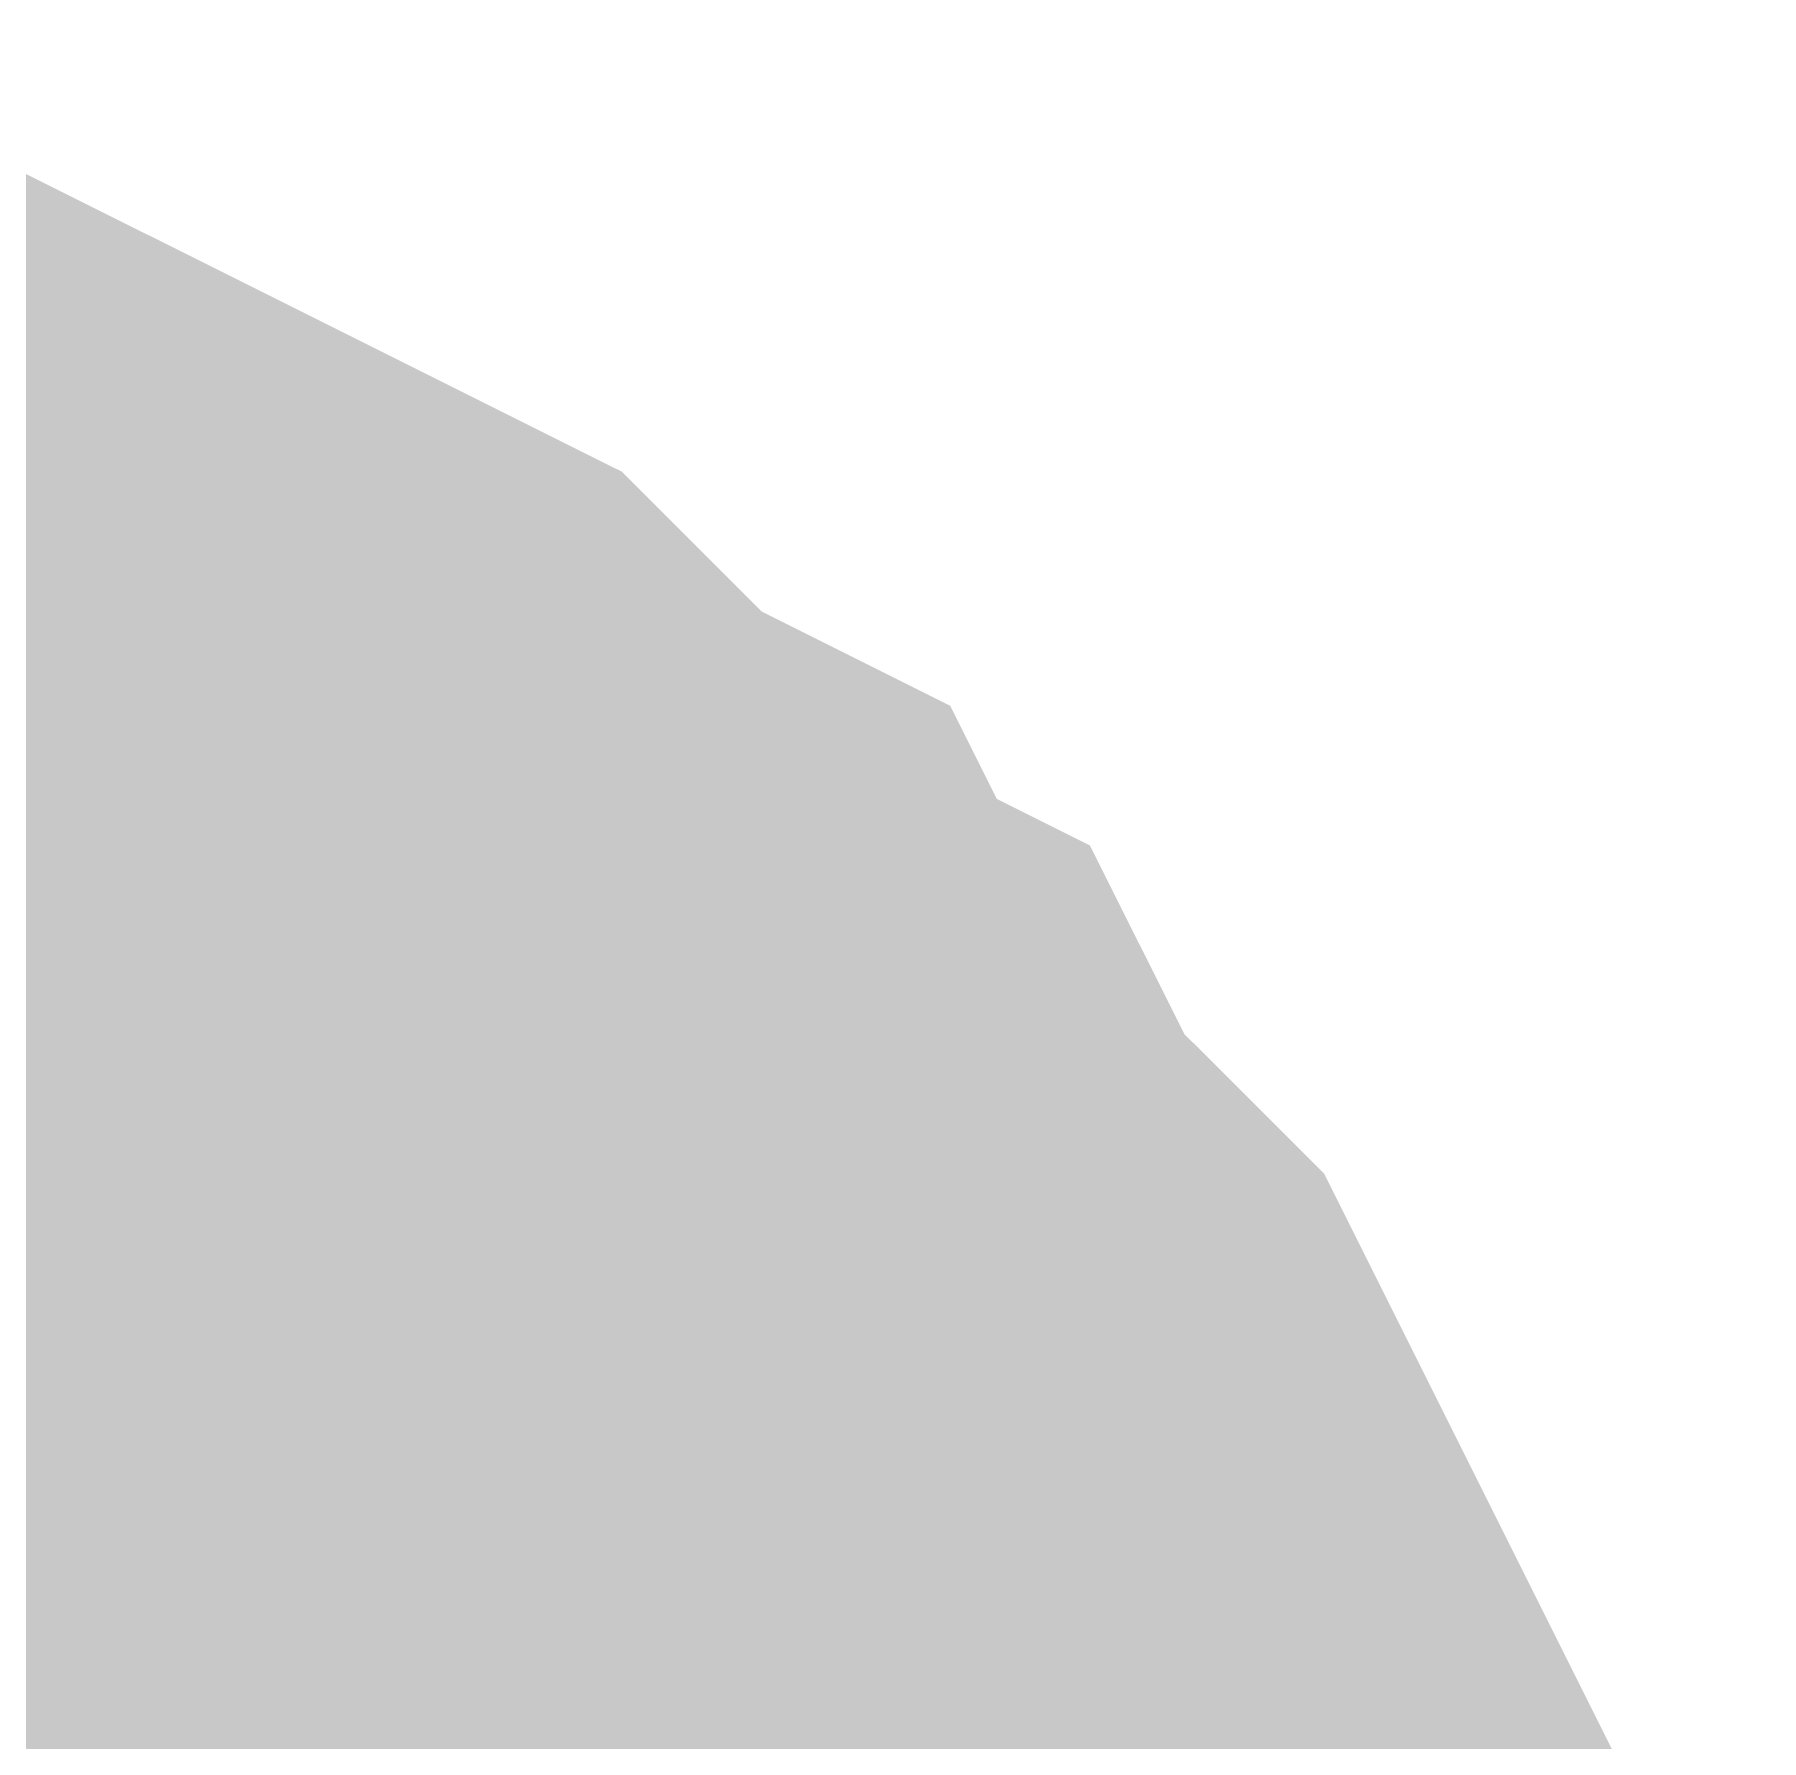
# Model space of a CAD drawing. Header units: inches. Extents: x 0 to 594, y 0 to 420.
# Drawn here: x 245.2415 to 245.6564, y 187.7341 to 188.1442 of the extents above; entities that cross this region are included whole.
import ezdxf

# ---------------------------------------------------------------- set-up
doc = ezdxf.new("R2010")
doc.units = ezdxf.units.IN
doc.layers.add('Sheet', color=255, linetype='Continuous')

msp = doc.modelspace()

# ---------------------------------------------------------------- linework, layer by layer
at = {"layer": 'Sheet'}
for points in [[(245.081, 187.99435, 0.29972, 0.29972, 0), (245.10339, 187.99435, 0.29972, 0.29972, 0), (245.12579, 187.99435, 0.29972, 0.29972, 0), (245.15939, 187.98315, 0.29972, 0.29972, 0), (245.18179, 187.97195, 0.29972, 0.29972, 0), (245.20419, 187.96075, 0.29972, 0.29972, 0), (245.22658, 187.94955, 0.29972, 0.29972, 0), (245.24898, 187.93835, 0.29972, 0.29972, 0), (245.27138, 187.92715, 0.29972, 0.29972, 0), (245.29378, 187.91596, 0.29972, 0.29972, 0), (245.30498, 187.90476, 0.29972, 0.29972, 0), (245.32738, 187.88236, 0.29972, 0.29972, 0), (245.34977, 187.87116, 0.29972, 0.29972, 0), (245.36097, 187.84876, 0.29972, 0.29972, 0), (245.38337, 187.83756, 0.29972, 0.29972, 0), (245.39457, 187.81517, 0.29972, 0.29972, 0), (245.41697, 187.79277, 0.29972, 0.29972, 0), (245.42817, 187.78157, 0.29972, 0.29972, 0), (245.43937, 187.75917, 0.29972, 0.29972, 0), (245.45057, 187.73678, 0.29972, 0.29972, 0), (245.46177, 187.71438, 0.29972, 0.29972, 0), (245.47296, 187.69198, 0.29972, 0.29972, 0), (245.48416, 187.66958, 0.29972, 0.29972, 0), (245.49536, 187.64718, 0.29972, 0.29972, 0), (245.50656, 187.61359, 0.29972, 0.29972, 0), (245.50656, 187.59119, 0.29972, 0.29972, 0), (245.50656, 187.56879, 0.29972, 0.29972, 0)], [(245.081, 187.99435, 0.29972, 0.29972, 0), (245.10339, 187.99435, 0.29972, 0.29972, 0), (245.12579, 187.99435, 0.29972, 0.29972, 0), (245.15939, 187.98315, 0.29972, 0.29972, 0), (245.18179, 187.97195, 0.29972, 0.29972, 0), (245.20419, 187.96075, 0.29972, 0.29972, 0), (245.22658, 187.94955, 0.29972, 0.29972, 0), (245.24898, 187.93835, 0.29972, 0.29972, 0), (245.27138, 187.92715, 0.29972, 0.29972, 0), (245.29378, 187.91596, 0.29972, 0.29972, 0), (245.30498, 187.90476, 0.29972, 0.29972, 0), (245.32738, 187.88236, 0.29972, 0.29972, 0), (245.34977, 187.87116, 0.29972, 0.29972, 0), (245.36097, 187.84876, 0.29972, 0.29972, 0), (245.38337, 187.83756, 0.29972, 0.29972, 0), (245.39457, 187.81517, 0.29972, 0.29972, 0), (245.41697, 187.79277, 0.29972, 0.29972, 0), (245.42817, 187.78157, 0.29972, 0.29972, 0), (245.43937, 187.75917, 0.29972, 0.29972, 0), (245.45057, 187.73678, 0.29972, 0.29972, 0), (245.46177, 187.71438, 0.29972, 0.29972, 0), (245.47296, 187.69198, 0.29972, 0.29972, 0), (245.48416, 187.66958, 0.29972, 0.29972, 0), (245.49536, 187.64718, 0.29972, 0.29972, 0), (245.50656, 187.61359, 0.29972, 0.29972, 0), (245.50656, 187.59119, 0.29972, 0.29972, 0), (245.50656, 187.56879, 0.29972, 0.29972, 0)], [(245.081, 187.99435, 0.29972, 0.29972, 0), (245.10339, 187.99435, 0.29972, 0.29972, 0), (245.12579, 187.99435, 0.29972, 0.29972, 0), (245.15939, 187.98315, 0.29972, 0.29972, 0), (245.18179, 187.97195, 0.29972, 0.29972, 0), (245.20419, 187.96075, 0.29972, 0.29972, 0), (245.22658, 187.94955, 0.29972, 0.29972, 0), (245.24898, 187.93835, 0.29972, 0.29972, 0), (245.27138, 187.92715, 0.29972, 0.29972, 0), (245.29378, 187.91596, 0.29972, 0.29972, 0), (245.30498, 187.90476, 0.29972, 0.29972, 0), (245.32738, 187.88236, 0.29972, 0.29972, 0), (245.34977, 187.87116, 0.29972, 0.29972, 0), (245.36097, 187.84876, 0.29972, 0.29972, 0), (245.38337, 187.83756, 0.29972, 0.29972, 0), (245.39457, 187.81517, 0.29972, 0.29972, 0), (245.41697, 187.79277, 0.29972, 0.29972, 0), (245.42817, 187.78157, 0.29972, 0.29972, 0), (245.43937, 187.75917, 0.29972, 0.29972, 0), (245.45057, 187.73678, 0.29972, 0.29972, 0), (245.46177, 187.71438, 0.29972, 0.29972, 0), (245.47296, 187.69198, 0.29972, 0.29972, 0), (245.48416, 187.66958, 0.29972, 0.29972, 0), (245.49536, 187.64718, 0.29972, 0.29972, 0), (245.50656, 187.61359, 0.29972, 0.29972, 0), (245.50656, 187.59119, 0.29972, 0.29972, 0), (245.50656, 187.56879, 0.29972, 0.29972, 0)], [(245.081, 187.99435, 0.29972, 0.29972, 0), (245.10339, 187.99435, 0.29972, 0.29972, 0), (245.12579, 187.99435, 0.29972, 0.29972, 0), (245.15939, 187.98315, 0.29972, 0.29972, 0), (245.18179, 187.97195, 0.29972, 0.29972, 0), (245.20419, 187.96075, 0.29972, 0.29972, 0), (245.22658, 187.94955, 0.29972, 0.29972, 0), (245.24898, 187.93835, 0.29972, 0.29972, 0), (245.27138, 187.92715, 0.29972, 0.29972, 0), (245.29378, 187.91596, 0.29972, 0.29972, 0), (245.30498, 187.90476, 0.29972, 0.29972, 0), (245.32738, 187.88236, 0.29972, 0.29972, 0), (245.34977, 187.87116, 0.29972, 0.29972, 0), (245.36097, 187.84876, 0.29972, 0.29972, 0), (245.38337, 187.83756, 0.29972, 0.29972, 0), (245.39457, 187.81517, 0.29972, 0.29972, 0), (245.41697, 187.79277, 0.29972, 0.29972, 0), (245.42817, 187.78157, 0.29972, 0.29972, 0), (245.43937, 187.75917, 0.29972, 0.29972, 0), (245.45057, 187.73678, 0.29972, 0.29972, 0), (245.46177, 187.71438, 0.29972, 0.29972, 0), (245.47296, 187.69198, 0.29972, 0.29972, 0), (245.48416, 187.66958, 0.29972, 0.29972, 0), (245.49536, 187.64718, 0.29972, 0.29972, 0), (245.50656, 187.61359, 0.29972, 0.29972, 0), (245.50656, 187.59119, 0.29972, 0.29972, 0), (245.50656, 187.56879, 0.29972, 0.29972, 0)], [(245.081, 187.99435, 0.29972, 0.29972, 0), (245.10339, 187.99435, 0.29972, 0.29972, 0), (245.12579, 187.99435, 0.29972, 0.29972, 0), (245.15939, 187.98315, 0.29972, 0.29972, 0), (245.18179, 187.97195, 0.29972, 0.29972, 0), (245.20419, 187.96075, 0.29972, 0.29972, 0), (245.22658, 187.94955, 0.29972, 0.29972, 0), (245.24898, 187.93835, 0.29972, 0.29972, 0), (245.27138, 187.92715, 0.29972, 0.29972, 0), (245.29378, 187.91596, 0.29972, 0.29972, 0), (245.30498, 187.90476, 0.29972, 0.29972, 0), (245.32738, 187.88236, 0.29972, 0.29972, 0), (245.34977, 187.87116, 0.29972, 0.29972, 0), (245.36097, 187.84876, 0.29972, 0.29972, 0), (245.38337, 187.83756, 0.29972, 0.29972, 0), (245.39457, 187.81517, 0.29972, 0.29972, 0), (245.41697, 187.79277, 0.29972, 0.29972, 0), (245.42817, 187.78157, 0.29972, 0.29972, 0), (245.43937, 187.75917, 0.29972, 0.29972, 0), (245.45057, 187.73678, 0.29972, 0.29972, 0), (245.46177, 187.71438, 0.29972, 0.29972, 0), (245.47296, 187.69198, 0.29972, 0.29972, 0), (245.48416, 187.66958, 0.29972, 0.29972, 0), (245.49536, 187.64718, 0.29972, 0.29972, 0), (245.50656, 187.61359, 0.29972, 0.29972, 0), (245.50656, 187.59119, 0.29972, 0.29972, 0), (245.50656, 187.56879, 0.29972, 0.29972, 0)], [(245.081, 187.99435, 0.29972, 0.29972, 0), (245.10339, 187.99435, 0.29972, 0.29972, 0), (245.12579, 187.99435, 0.29972, 0.29972, 0), (245.15939, 187.98315, 0.29972, 0.29972, 0), (245.18179, 187.97195, 0.29972, 0.29972, 0), (245.20419, 187.96075, 0.29972, 0.29972, 0), (245.22658, 187.94955, 0.29972, 0.29972, 0), (245.24898, 187.93835, 0.29972, 0.29972, 0), (245.27138, 187.92715, 0.29972, 0.29972, 0), (245.29378, 187.91596, 0.29972, 0.29972, 0), (245.30498, 187.90476, 0.29972, 0.29972, 0), (245.32738, 187.88236, 0.29972, 0.29972, 0), (245.34977, 187.87116, 0.29972, 0.29972, 0), (245.36097, 187.84876, 0.29972, 0.29972, 0), (245.38337, 187.83756, 0.29972, 0.29972, 0), (245.39457, 187.81517, 0.29972, 0.29972, 0), (245.41697, 187.79277, 0.29972, 0.29972, 0), (245.42817, 187.78157, 0.29972, 0.29972, 0), (245.43937, 187.75917, 0.29972, 0.29972, 0), (245.45057, 187.73678, 0.29972, 0.29972, 0), (245.46177, 187.71438, 0.29972, 0.29972, 0), (245.47296, 187.69198, 0.29972, 0.29972, 0), (245.48416, 187.66958, 0.29972, 0.29972, 0), (245.49536, 187.64718, 0.29972, 0.29972, 0), (245.50656, 187.61359, 0.29972, 0.29972, 0), (245.50656, 187.59119, 0.29972, 0.29972, 0), (245.50656, 187.56879, 0.29972, 0.29972, 0)], [(245.081, 187.99435, 0.29972, 0.29972, 0), (245.10339, 187.99435, 0.29972, 0.29972, 0), (245.12579, 187.99435, 0.29972, 0.29972, 0), (245.15939, 187.98315, 0.29972, 0.29972, 0), (245.18179, 187.97195, 0.29972, 0.29972, 0), (245.20419, 187.96075, 0.29972, 0.29972, 0), (245.22658, 187.94955, 0.29972, 0.29972, 0), (245.24898, 187.93835, 0.29972, 0.29972, 0), (245.27138, 187.92715, 0.29972, 0.29972, 0), (245.29378, 187.91596, 0.29972, 0.29972, 0), (245.30498, 187.90476, 0.29972, 0.29972, 0), (245.32738, 187.88236, 0.29972, 0.29972, 0), (245.34977, 187.87116, 0.29972, 0.29972, 0), (245.36097, 187.84876, 0.29972, 0.29972, 0), (245.38337, 187.83756, 0.29972, 0.29972, 0), (245.39457, 187.81517, 0.29972, 0.29972, 0), (245.41697, 187.79277, 0.29972, 0.29972, 0), (245.42817, 187.78157, 0.29972, 0.29972, 0), (245.43937, 187.75917, 0.29972, 0.29972, 0), (245.45057, 187.73678, 0.29972, 0.29972, 0), (245.46177, 187.71438, 0.29972, 0.29972, 0), (245.47296, 187.69198, 0.29972, 0.29972, 0), (245.48416, 187.66958, 0.29972, 0.29972, 0), (245.49536, 187.64718, 0.29972, 0.29972, 0), (245.50656, 187.61359, 0.29972, 0.29972, 0), (245.50656, 187.59119, 0.29972, 0.29972, 0), (245.50656, 187.56879, 0.29972, 0.29972, 0)], [(245.18179, 187.97195, 0.09906, 0.09906, 0), (245.20419, 187.96075, 0.09906, 0.09906, 0), (245.22658, 187.94955, 0.09906, 0.09906, 0), (245.24898, 187.93835, 0.09906, 0.09906, 0), (245.27138, 187.92715, 0.09906, 0.09906, 0), (245.29378, 187.91596, 0.09906, 0.09906, 0), (245.30498, 187.90476, 0.09906, 0.09906, 0), (245.32738, 187.88236, 0.09906, 0.09906, 0), (245.34977, 187.87116, 0.09906, 0.09906, 0), (245.36097, 187.84876, 0.09906, 0.09906, 0), (245.38337, 187.83756, 0.09906, 0.09906, 0), (245.39457, 187.81517, 0.09906, 0.09906, 0), (245.41697, 187.79277, 0.09906, 0.09906, 0), (245.42817, 187.78157, 0.09906, 0.09906, 0), (245.43937, 187.75917, 0.09906, 0.09906, 0), (245.45057, 187.73678, 0.09906, 0.09906, 0), (245.46177, 187.71438, 0.09906, 0.09906, 0), (245.47296, 187.69198, 0.09906, 0.09906, 0), (245.48416, 187.66958, 0.09906, 0.09906, 0)], [(245.18179, 187.97195, 0.09906, 0.09906, 0), (245.20419, 187.96075, 0.09906, 0.09906, 0), (245.22658, 187.94955, 0.09906, 0.09906, 0), (245.24898, 187.93835, 0.09906, 0.09906, 0), (245.27138, 187.92715, 0.09906, 0.09906, 0), (245.29378, 187.91596, 0.09906, 0.09906, 0), (245.30498, 187.90476, 0.09906, 0.09906, 0), (245.32738, 187.88236, 0.09906, 0.09906, 0), (245.34977, 187.87116, 0.09906, 0.09906, 0), (245.36097, 187.84876, 0.09906, 0.09906, 0), (245.38337, 187.83756, 0.09906, 0.09906, 0), (245.39457, 187.81517, 0.09906, 0.09906, 0), (245.41697, 187.79277, 0.09906, 0.09906, 0), (245.42817, 187.78157, 0.09906, 0.09906, 0), (245.43937, 187.75917, 0.09906, 0.09906, 0), (245.45057, 187.73678, 0.09906, 0.09906, 0), (245.46177, 187.71438, 0.09906, 0.09906, 0), (245.47296, 187.69198, 0.09906, 0.09906, 0), (245.48416, 187.66958, 0.09906, 0.09906, 0)], [(245.18179, 187.97195, 0.09906, 0.09906, 0), (245.20419, 187.96075, 0.09906, 0.09906, 0), (245.22658, 187.94955, 0.09906, 0.09906, 0), (245.24898, 187.93835, 0.09906, 0.09906, 0), (245.27138, 187.92715, 0.09906, 0.09906, 0), (245.29378, 187.91596, 0.09906, 0.09906, 0), (245.30498, 187.90476, 0.09906, 0.09906, 0), (245.32738, 187.88236, 0.09906, 0.09906, 0), (245.34977, 187.87116, 0.09906, 0.09906, 0), (245.36097, 187.84876, 0.09906, 0.09906, 0), (245.38337, 187.83756, 0.09906, 0.09906, 0), (245.39457, 187.81517, 0.09906, 0.09906, 0), (245.41697, 187.79277, 0.09906, 0.09906, 0), (245.42817, 187.78157, 0.09906, 0.09906, 0), (245.43937, 187.75917, 0.09906, 0.09906, 0), (245.45057, 187.73678, 0.09906, 0.09906, 0), (245.46177, 187.71438, 0.09906, 0.09906, 0), (245.47296, 187.69198, 0.09906, 0.09906, 0), (245.48416, 187.66958, 0.09906, 0.09906, 0)], [(245.18179, 187.97195, 0.09906, 0.09906, 0), (245.20419, 187.96075, 0.09906, 0.09906, 0), (245.22658, 187.94955, 0.09906, 0.09906, 0), (245.24898, 187.93835, 0.09906, 0.09906, 0), (245.27138, 187.92715, 0.09906, 0.09906, 0), (245.29378, 187.91596, 0.09906, 0.09906, 0), (245.30498, 187.90476, 0.09906, 0.09906, 0), (245.32738, 187.88236, 0.09906, 0.09906, 0), (245.34977, 187.87116, 0.09906, 0.09906, 0), (245.36097, 187.84876, 0.09906, 0.09906, 0), (245.38337, 187.83756, 0.09906, 0.09906, 0), (245.39457, 187.81517, 0.09906, 0.09906, 0), (245.41697, 187.79277, 0.09906, 0.09906, 0), (245.42817, 187.78157, 0.09906, 0.09906, 0), (245.43937, 187.75917, 0.09906, 0.09906, 0), (245.45057, 187.73678, 0.09906, 0.09906, 0), (245.46177, 187.71438, 0.09906, 0.09906, 0), (245.47296, 187.69198, 0.09906, 0.09906, 0), (245.48416, 187.66958, 0.09906, 0.09906, 0)], [(245.18179, 187.97195, 0.09906, 0.09906, 0), (245.20419, 187.96075, 0.09906, 0.09906, 0), (245.22658, 187.94955, 0.09906, 0.09906, 0), (245.24898, 187.93835, 0.09906, 0.09906, 0), (245.27138, 187.92715, 0.09906, 0.09906, 0), (245.29378, 187.91596, 0.09906, 0.09906, 0), (245.30498, 187.90476, 0.09906, 0.09906, 0), (245.32738, 187.88236, 0.09906, 0.09906, 0), (245.34977, 187.87116, 0.09906, 0.09906, 0), (245.36097, 187.84876, 0.09906, 0.09906, 0), (245.38337, 187.83756, 0.09906, 0.09906, 0), (245.39457, 187.81517, 0.09906, 0.09906, 0), (245.41697, 187.79277, 0.09906, 0.09906, 0), (245.42817, 187.78157, 0.09906, 0.09906, 0), (245.43937, 187.75917, 0.09906, 0.09906, 0), (245.45057, 187.73678, 0.09906, 0.09906, 0), (245.46177, 187.71438, 0.09906, 0.09906, 0), (245.47296, 187.69198, 0.09906, 0.09906, 0), (245.48416, 187.66958, 0.09906, 0.09906, 0)], [(245.18179, 187.97195, 0.09906, 0.09906, 0), (245.20419, 187.96075, 0.09906, 0.09906, 0), (245.22658, 187.94955, 0.09906, 0.09906, 0), (245.24898, 187.93835, 0.09906, 0.09906, 0), (245.27138, 187.92715, 0.09906, 0.09906, 0), (245.29378, 187.91596, 0.09906, 0.09906, 0), (245.30498, 187.90476, 0.09906, 0.09906, 0), (245.32738, 187.88236, 0.09906, 0.09906, 0), (245.34977, 187.87116, 0.09906, 0.09906, 0), (245.36097, 187.84876, 0.09906, 0.09906, 0), (245.38337, 187.83756, 0.09906, 0.09906, 0), (245.39457, 187.81517, 0.09906, 0.09906, 0), (245.41697, 187.79277, 0.09906, 0.09906, 0), (245.42817, 187.78157, 0.09906, 0.09906, 0), (245.43937, 187.75917, 0.09906, 0.09906, 0), (245.45057, 187.73678, 0.09906, 0.09906, 0), (245.46177, 187.71438, 0.09906, 0.09906, 0), (245.47296, 187.69198, 0.09906, 0.09906, 0), (245.48416, 187.66958, 0.09906, 0.09906, 0)], [(245.18179, 187.97195, 0.09906, 0.09906, 0), (245.20419, 187.96075, 0.09906, 0.09906, 0), (245.22658, 187.94955, 0.09906, 0.09906, 0), (245.24898, 187.93835, 0.09906, 0.09906, 0), (245.27138, 187.92715, 0.09906, 0.09906, 0), (245.29378, 187.91596, 0.09906, 0.09906, 0), (245.30498, 187.90476, 0.09906, 0.09906, 0), (245.32738, 187.88236, 0.09906, 0.09906, 0), (245.34977, 187.87116, 0.09906, 0.09906, 0), (245.36097, 187.84876, 0.09906, 0.09906, 0), (245.38337, 187.83756, 0.09906, 0.09906, 0), (245.39457, 187.81517, 0.09906, 0.09906, 0), (245.41697, 187.79277, 0.09906, 0.09906, 0), (245.42817, 187.78157, 0.09906, 0.09906, 0), (245.43937, 187.75917, 0.09906, 0.09906, 0), (245.45057, 187.73678, 0.09906, 0.09906, 0), (245.46177, 187.71438, 0.09906, 0.09906, 0), (245.47296, 187.69198, 0.09906, 0.09906, 0), (245.48416, 187.66958, 0.09906, 0.09906, 0)]]:
    msp.add_lwpolyline(points, format="xyseb", dxfattribs=at)
msp.add_lwpolyline([(244.74601, 187.50001, 0.508, 0.508, 1), (245.25401, 187.50001, 0.508, 0.508, 1)], format="xyseb", close=True, dxfattribs=at)

doc.saveas('drawing.dxf')
